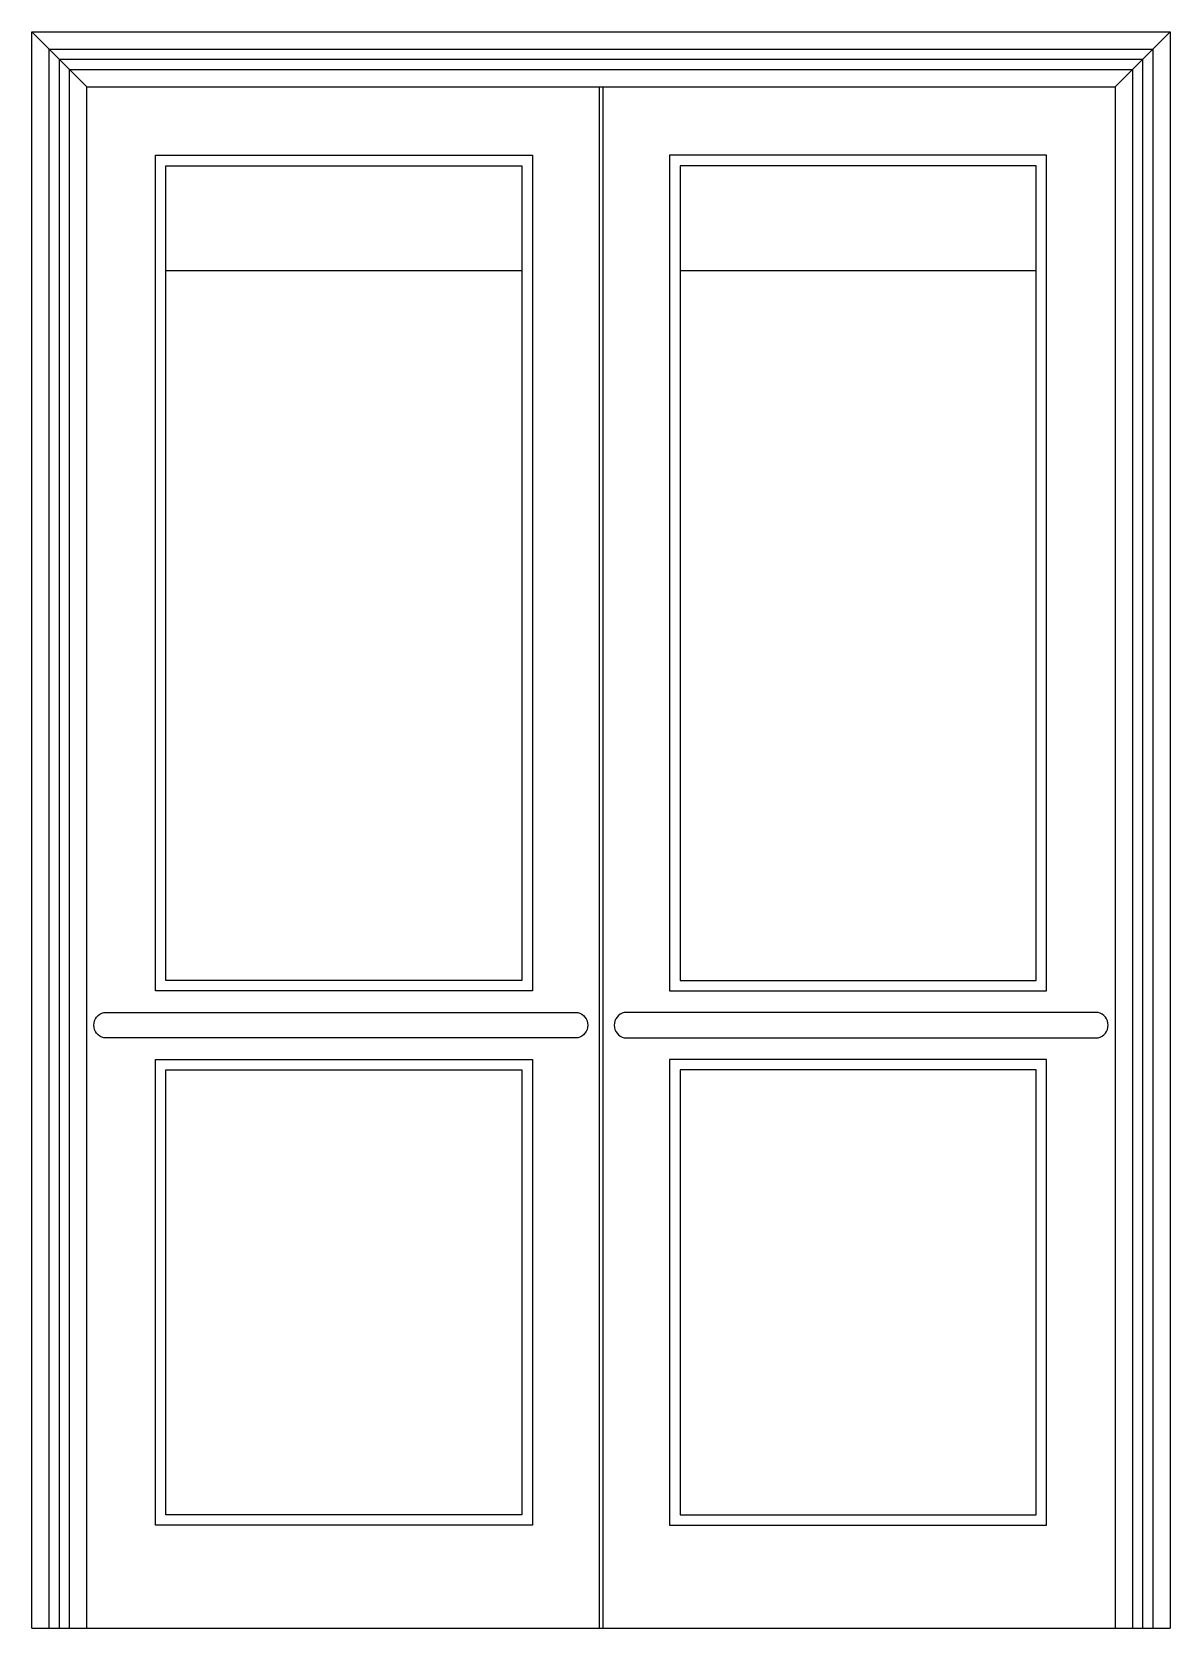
# Model space of a CAD drawing. Header units: metres. Extents: x 0 to 1549, y 0 to 2174.
import ezdxf

# ---------------------------------------------------------------- set-up
doc = ezdxf.new("R2010")
doc.units = ezdxf.units.M
for name, color, linetype in [('2', 2, 'Continuous'), ('3', 3, 'Continuous'), ('4', 4, 'Continuous'), ('7', 7, 'Continuous'), ('BH', 3, 'Continuous')]:
    doc.layers.add(name, color=color, linetype=linetype)

msp = doc.modelspace()

# ---------------------------------------------------------------- hatches: boundary and pattern name
at = {"layer": 'BH'}
h = msp.add_hatch(dxfattribs=at)
h.set_pattern_fill('AR-RROOF', scale=400)
h.paths.add_polyline_path([(667, 1992), (182.33, 1992), (182.33, 882.33), (667, 882.33)])
h.paths.add_polyline_path([(882.33, 882.33), (1367, 882.33), (1367, 1992), (882.33, 1992)])
h.paths.add_polyline_path([(882.33, 154.33), (1367, 154.33), (1367, 760.33), (882.33, 760.33)])
h.paths.add_polyline_path([(667, 760.33), (182.33, 760.33), (182.33, 154.33), (667, 154.33)])
h = msp.add_hatch(dxfattribs=at)
h.set_pattern_fill('AR-SAND', scale=100)
h.paths.add_polyline_path([(667, 1992), (182.33, 1992), (182.33, 882.33), (667, 882.33)])
h.paths.add_polyline_path([(667, 154.33), (667, 760.33), (182.33, 760.33), (182.33, 154.33)])
h.paths.add_polyline_path([(882.33, 154.33), (1367, 154.33), (1367, 760.33), (882.33, 760.33)])
h.paths.add_polyline_path([(882.33, 882.33), (1367, 882.33), (1367, 1992), (882.33, 1992)])

# ---------------------------------------------------------------- linework, layer by layer
at = {"layer": '2'}
msp.add_line((0, 0), (1549.33, 0), dxfattribs=at)
at = {"layer": '3'}
for p, q in [((74.67, 2099.67), (0, 2174.33)), ((1474.67, 2099.67), (1549.33, 2174.33))]:
    msp.add_line(p, q, dxfattribs=at)
for points in [[(23.33, 0), (23.33, 2151), (1526, 2151), (1526, 0)], [(37.33, 0), (37.33, 2137), (1512, 2137), (1512, 0)], [(51.33, 0), (51.33, 2123), (1498, 2123), (1498, 0)]]:
    msp.add_lwpolyline(points, dxfattribs=at)
for points in [[(182.33, 882.33), (182.33, 1992), (667, 1992), (667, 882.33)], [(1367, 882.33), (1367, 1992), (882.33, 1992), (882.33, 882.33)], [(182.33, 154.33), (182.33, 760.33), (667, 760.33), (667, 154.33)], [(1367, 154.33), (1367, 760.33), (882.33, 760.33), (882.33, 154.33)]]:
    msp.add_lwpolyline(points, close=True, dxfattribs=at)
at = {"layer": '4'}
for points in [[(0, 0), (0, 2174.33), (1549.33, 2174.33), (1549.33, 0)], [(74.67, 0), (74.67, 2099.67), (1474.67, 2099.67), (1474.67, 0)]]:
    msp.add_lwpolyline(points, dxfattribs=at)
for points in [[(742.98, 838.41, -0.8), (742.98, 804.03), (97.97, 804.03, -0.8), (97.97, 838.41)], [(806.35, 838.41, 0.8), (806.35, 804.03), (1451.36, 804.03, 0.8), (1451.36, 838.41)]]:
    msp.add_lwpolyline(points, format="xyb", close=True, dxfattribs=at)
at = {"layer": '7'}
for p, q in [((772.33, 2099.67), (772.33, 0)), ((777, 2099.67), (777, 0))]:
    msp.add_line(p, q, dxfattribs=at)
for points in [[(168, 868), (168, 2006.33), (681.33, 2006.33), (681.33, 868)], [(1381.33, 868), (1381.33, 2006.33), (868, 2006.33), (868, 868)], [(168, 140), (168, 774.67), (681.33, 774.67), (681.33, 140)], [(1381.33, 140), (1381.33, 774.67), (868, 774.67), (868, 140)]]:
    msp.add_lwpolyline(points, close=True, dxfattribs=at)

doc.saveas('drawing.dxf')
